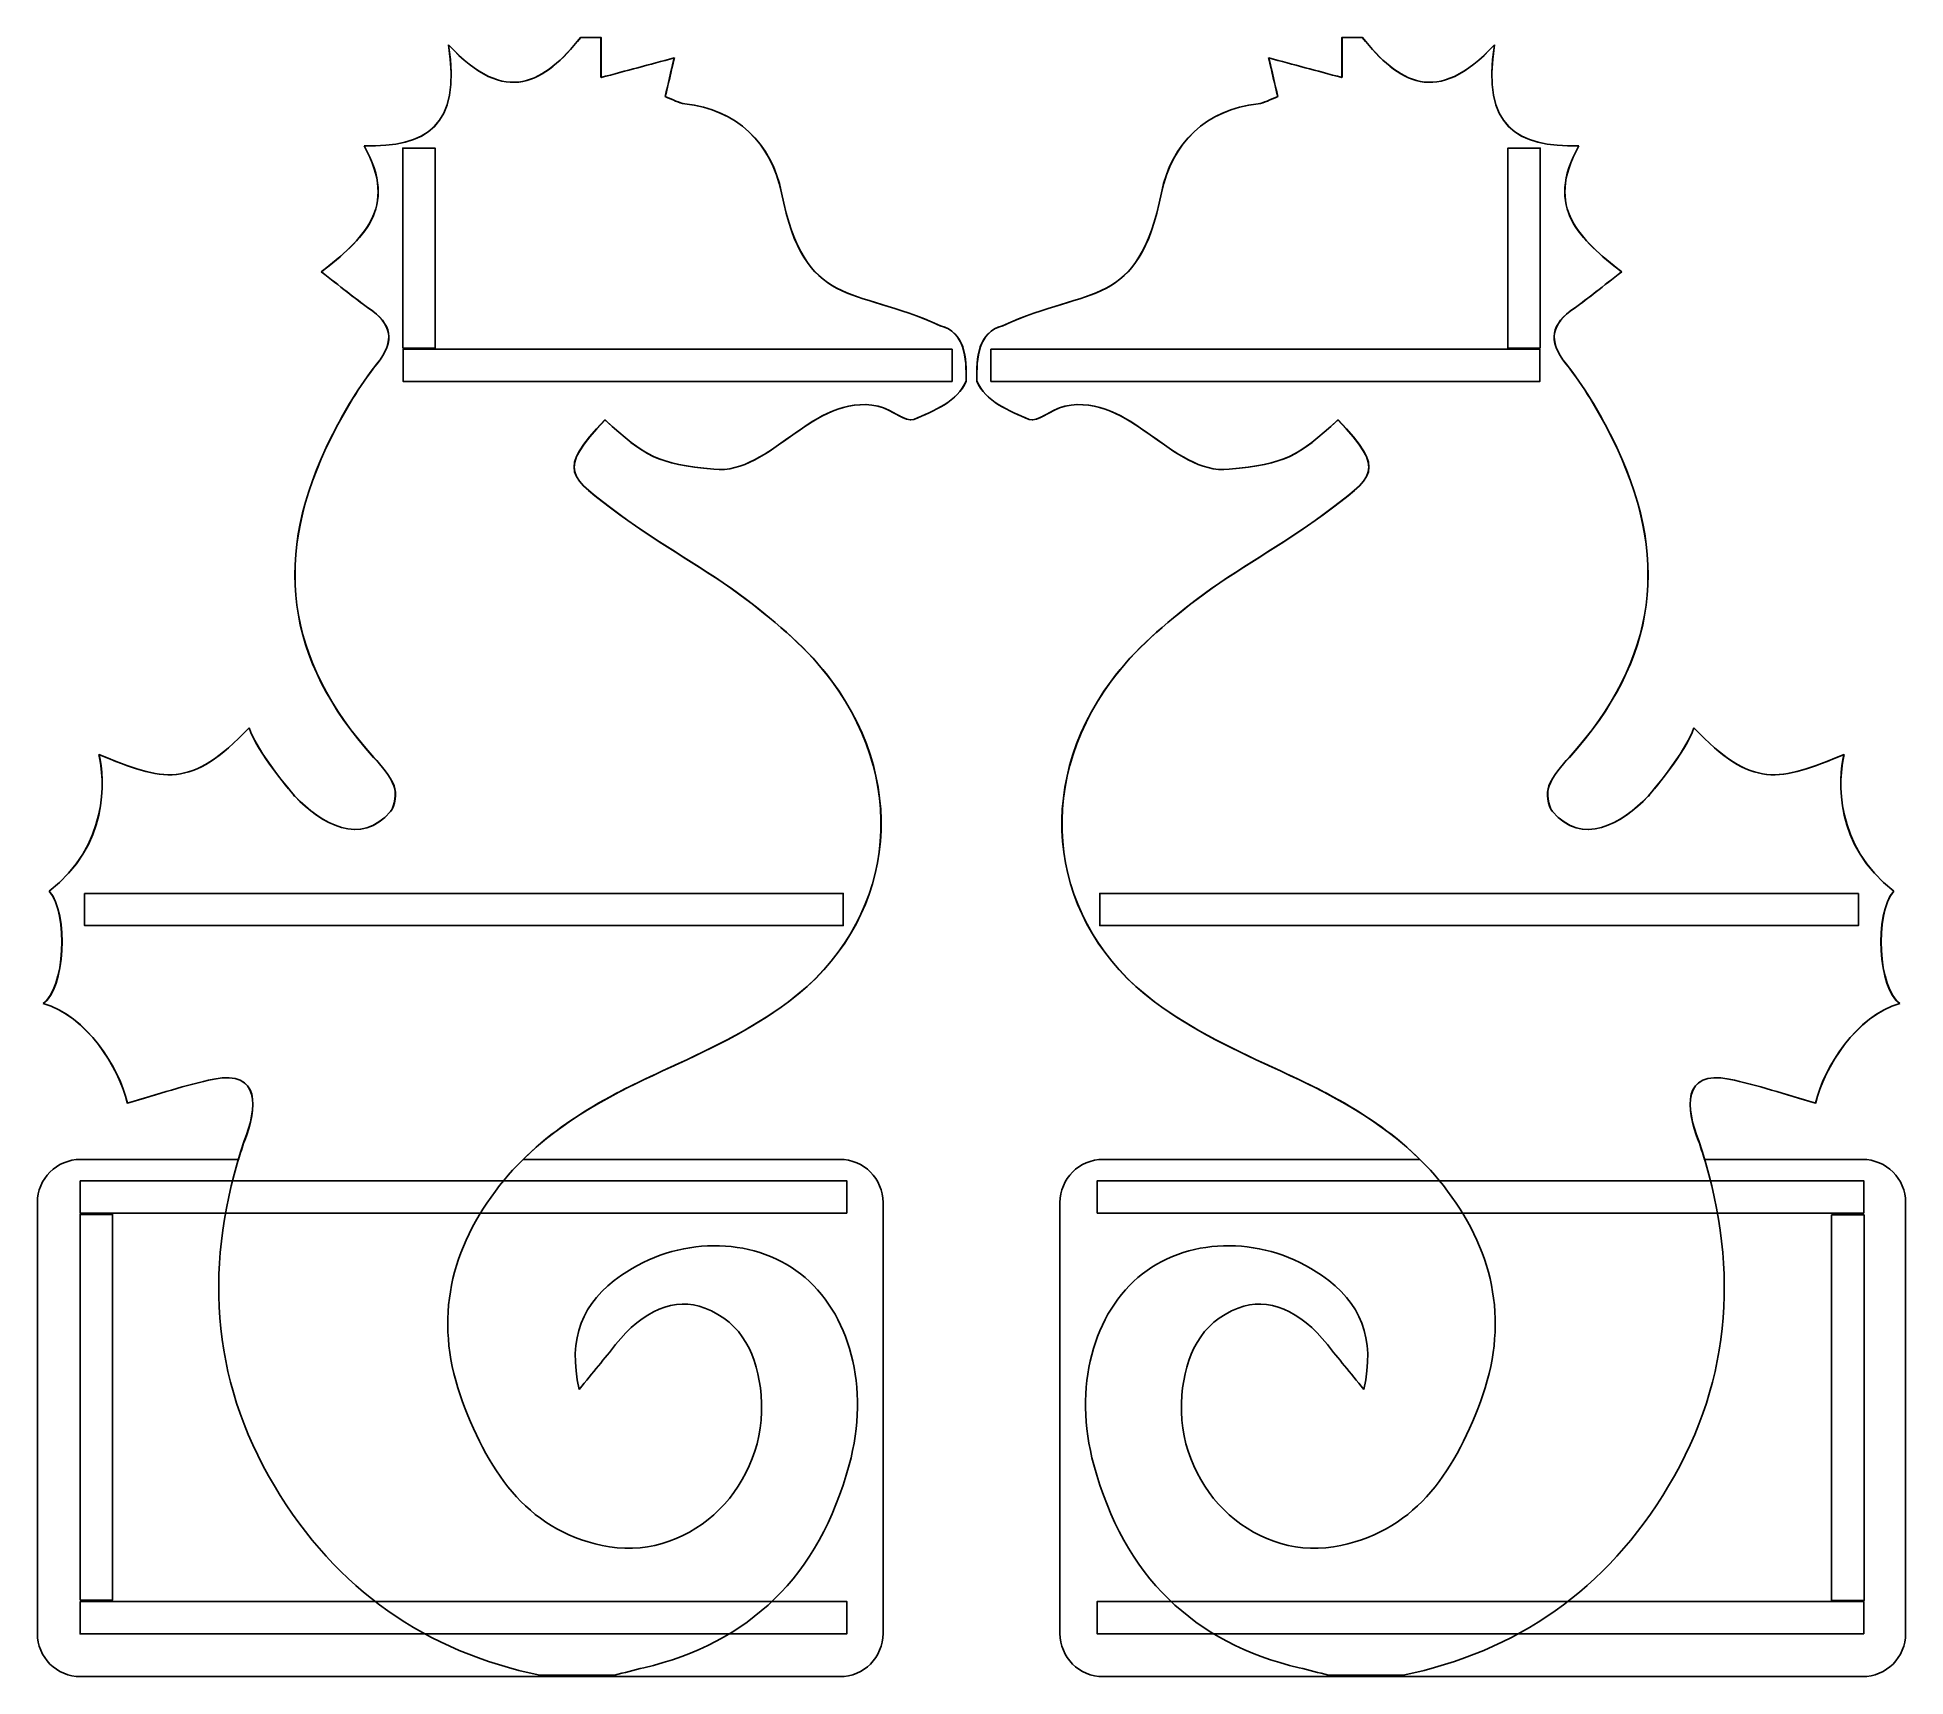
# Model space of a CAD drawing. Extents: x 0 to 1030, y 77 to 980.
import ezdxf

# ---------------------------------------------------------------- set-up
doc = ezdxf.new("R2010")
doc.units = 0
doc.layers.add('Layer_1', color=7, linetype='CONTINUOUS')

msp = doc.modelspace()

# ---------------------------------------------------------------- linework, layer by layer
at = {"layer": 'Layer_1', "color": 1}
for points in [[(299.575458, 979.902287), (310.79522, 979.902287), (310.79522, 957.759017)], [(730.333952, 979.902525), (719.11419, 979.902525), (719.11419, 957.759255)], [(318.280283, 77.375994), (277.135934, 77.375994)], [(711.629128, 77.376232), (752.773476, 77.376232)]]:
    msp.add_lwpolyline(points, dxfattribs=at)
at = {"layer": 'Layer_1', "color": 7}
for points in [[(310.890073, 957.757559), (310.890073, 979.900396), (299.670602, 979.900396), (299.670602, 979.900396)], [(719.019337, 957.7578), (719.019337, 979.900647), (730.238808, 979.900647), (730.238808, 979.900647)], [(111.186494, 361.589823), (24.172168, 361.589823)], [(442.415374, 361.589823), (268.031701, 361.589823)], [(587.494036, 361.590066), (761.87771, 361.590066)], [(918.722921, 361.590066), (1005.737262, 361.590066)], [(0.359668, 337.777323), (0.359668, 100.372175)], [(466.227874, 100.372175), (466.227874, 337.777323)], [(563.681536, 100.372418), (563.681536, 337.777566)], [(1029.549762, 337.777566), (1029.549762, 100.372418)], [(24.172168, 76.559675), (442.415374, 76.559675)], [(1005.737262, 76.559913), (587.494036, 76.559913)]]:
    msp.add_lwpolyline(points, dxfattribs=at)
for points in [[(201.646753, 808.661467), (201.646753, 918.920806), (219.418688, 918.920806), (219.418688, 808.661467)], [(828.2627, 808.661811), (828.2627, 918.92115), (810.490765, 918.92115), (810.490765, 808.661811)], [(201.836872, 808.013608), (504.273481, 808.013608), (504.273481, 790.298822), (201.836872, 790.298822)], [(828.072517, 808.013926), (525.635908, 808.013926), (525.635908, 790.29914), (828.072517, 790.29914)], [(26.388707, 508.162544), (444.260512, 508.162544), (444.260512, 490.473007), (26.388707, 490.473007)], [(1003.520715, 508.162769), (585.648911, 508.162769), (585.648911, 490.473232), (1003.520715, 490.473232)], [(23.898315, 349.859665), (446.19771, 349.859665), (446.19771, 331.98442), (23.898315, 331.98442)], [(1006.489975, 331.984392), (584.19066, 331.984392), (584.19066, 349.859637), (1006.489975, 349.859637)], [(23.873496, 118.764783), (23.873496, 331.273711), (41.819007, 331.273711), (41.819007, 118.764783)], [(1006.702171, 331.0061), (1006.702171, 118.497188), (988.75666, 118.497188), (988.75666, 331.0061)], [(23.898315, 117.973536), (446.197657, 117.973536), (446.197657, 100.098291), (23.898315, 100.098291)], [(1006.489975, 100.098289), (584.190634, 100.098289), (584.190634, 117.973534), (1006.489975, 117.973534)]]:
    msp.add_lwpolyline(points, close=True, dxfattribs=at)
at = {"layer": 'Layer_1', "color": 1}
for points in [[(226.774195, 975.855406), (258.498628, 941.267432), (279.898713, 955.160015), (299.575458, 979.902287)], [(803.135221, 975.855644), (771.410806, 941.26767), (750.010697, 955.160253), (730.333952, 979.902525)], [(180.30458, 920.077376), (214.076317, 919.329267), (234.164785, 930.772496), (226.774195, 975.855406)], [(310.79522, 957.759017), (324.869942, 961.523562), (337.396825, 964.873028), (351.179104, 968.555552)], [(351.179104, 968.555552), (349.309505, 960.604161), (347.869642, 954.474718), (346.171044, 947.240004)], [(719.11419, 957.759255), (705.039468, 961.5238), (692.512585, 964.873266), (678.730307, 968.55579)], [(678.730307, 968.55579), (680.599906, 960.604399), (682.039768, 954.474982), (683.738367, 947.240242)], [(849.604838, 920.077641), (815.833104, 919.329505), (795.744641, 930.772734), (803.135221, 975.855644)], [(346.171044, 947.240004), (350.411918, 945.652134), (353.638141, 943.656461), (357.019595, 943.299273)], [(683.738367, 947.240242), (679.497493, 945.652398), (676.271269, 943.656725), (672.889815, 943.299511)], [(357.019595, 943.299273), (385.540276, 940.314191), (404.699576, 921.472154), (410.222832, 894.314341)], [(672.889815, 943.299511), (644.369134, 940.314456), (625.209835, 921.472392), (619.686578, 894.314606)], [(156.755928, 850.691429), (179.181929, 868.457221), (199.756345, 885.692073), (180.30458, 920.077376)], [(873.153496, 850.691694), (850.727492, 868.457459), (830.153068, 885.692338), (849.604838, 920.077641)], [(410.222832, 894.314341), (423.377413, 829.646153), (449.065306, 843.342706), (497.73922, 820.955173)], [(619.686578, 894.314606), (606.531997, 829.646391), (580.844104, 843.342971), (532.17019, 820.955437)], [(182.972842, 830.56558), (174.864564, 836.296852), (167.152251, 842.67003), (156.755928, 850.691429)], [(846.936568, 830.565845), (855.044857, 836.297117), (862.75717, 842.670294), (873.153496, 850.691694)], [(187.269959, 799.836237), (197.945256, 813.19071), (195.270247, 821.878145), (182.972842, 830.56558)], [(842.63947, 799.836501), (831.964168, 813.190975), (834.639185, 821.87841), (846.936568, 830.565845)], [(497.73922, 820.955173), (511.150103, 817.626926), (512.284954, 803.384829), (511.93364, 790.402386)], [(532.17019, 820.955437), (518.759308, 817.627191), (517.624457, 803.385067), (517.975771, 790.40265)], [(162.443422, 759.985145), (169.496544, 774.010443), (177.636318, 787.77764), (187.269959, 799.836237)], [(867.466012, 759.98541), (860.412882, 774.010708), (852.273108, 787.777904), (842.63947, 799.836501)], [(463.425699, 776.712474), (426.929259, 784.113028), (404.857268, 738.776066), (372.94611, 741.881824)], [(511.93364, 790.402386), (507.320973, 779.548357), (494.073339, 773.810524), (483.177585, 769.401666)], [(517.975771, 790.40265), (522.588437, 779.548622), (535.836072, 773.810788), (546.731825, 769.40193)], [(566.483712, 776.712712), (602.980151, 784.113266), (625.052143, 738.776304), (656.963301, 741.882062)], [(483.177585, 769.401666), (478.419266, 767.473515), (471.592857, 774.794694), (463.425699, 776.712474)], [(546.731825, 769.40193), (551.490145, 767.473779), (558.316553, 774.794959), (566.483712, 776.712712)], [(313.031637, 769.202779), (286.481732, 740.847991), (292.286108, 738.45965), (321.313016, 716.784481)], [(372.94611, 741.881824), (341.905616, 744.905535), (335.063544, 748.710879), (313.031637, 769.202779)], [(656.963301, 741.882062), (688.003794, 744.9058), (694.845866, 748.711143), (716.877773, 769.203017)], [(716.877773, 769.203017), (743.427679, 740.848229), (737.623302, 738.459915), (708.596394, 716.784719)], [(185.593858, 583.135819), (136.908199, 637.123281), (129.175637, 693.835237), (162.443422, 759.985145)], [(844.315553, 583.136063), (893.001214, 637.123519), (900.733795, 693.835475), (867.466012, 759.98541)], [(321.313016, 716.784481), (343.736771, 700.046728), (368.61279, 687.068677), (390.876816, 670.118596)], [(708.596394, 716.784719), (686.172639, 700.046966), (661.29662, 687.068915), (639.032594, 670.118834)], [(390.876816, 670.118596), (407.94604, 657.12123), (425.046775, 642.584308), (437.951615, 625.173269)], [(639.032594, 670.118834), (621.963371, 657.121469), (604.862635, 642.584546), (591.957795, 625.173507)], [(437.951615, 625.173269), (481.687743, 566.185685), (471.754835, 491.560776), (414.0835, 448.439805)], [(591.957795, 625.173507), (548.221667, 566.185928), (558.154575, 491.561019), (615.82591, 448.440048)], [(34.135105, 584.786423), (69.91817, 569.979201), (84.608847, 565.293457), (117.01721, 599.495324)], [(117.01721, 599.495324), (120.835118, 586.208399), (142.147867, 561.713989), (142.147867, 561.713989)], [(912.892219, 599.495568), (909.074308, 586.208643), (887.761565, 561.714232), (887.761565, 561.714232)], [(995.774324, 584.786666), (959.991254, 569.979445), (945.300582, 565.293701), (912.892219, 599.495568)], [(6.786555, 509.478571), (39.490245, 534.257911), (37.715949, 570.978877), (34.135105, 584.786423)], [(196.777613, 567.372976), (194.496314, 573.280408), (189.879727, 578.381865), (185.593858, 583.135819)], [(833.1318, 567.37322), (835.413117, 573.280651), (840.0297, 578.382109), (844.315553, 583.136063)], [(1023.122874, 509.478814), (990.419184, 534.258155), (992.19348, 570.97912), (995.774324, 584.786666)], [(194.854034, 553.337968), (197.398555, 556.373744), (198.266979, 563.519135), (196.777613, 567.372976)], [(835.055401, 553.338212), (832.510876, 556.373988), (831.642434, 563.519378), (833.1318, 567.37322)], [(142.147867, 561.713989), (156.614252, 546.389772), (178.662227, 534.030185), (194.854034, 553.337968)], [(887.761565, 561.714232), (873.29518, 546.390015), (851.247186, 534.030428), (835.055401, 553.338212)], [(3.474845, 447.532443), (15.323521, 455.239834), (17.849075, 496.905412), (6.786555, 509.478571)], [(1026.434585, 447.532686), (1014.585908, 455.240078), (1012.060354, 496.905656), (1023.122874, 509.478814)], [(49.915199, 392.611054), (45.311026, 412.197815), (27.488692, 440.686825), (3.474845, 447.532443)], [(414.0835, 448.439805), (392.930883, 432.626294), (368.561064, 421.214391), (344.659188, 410.314087)], [(615.82591, 448.440048), (636.978528, 432.626537), (661.348346, 421.214635), (685.250222, 410.314331)], [(979.99423, 392.611298), (984.598403, 412.198058), (1002.420737, 440.687068), (1026.434585, 447.532686)], [(97.637949, 405.828024), (82.024342, 402.594366), (66.761701, 397.413268), (49.915199, 392.611054)], [(114.288716, 371.732308), (121.713987, 390.116007), (123.170212, 410.798857), (97.637949, 405.828024)], [(344.659188, 410.314087), (309.884048, 394.454724), (276.931226, 376.365611), (252.689622, 344.14976)], [(685.250222, 410.314331), (720.025362, 394.454967), (752.978185, 376.365855), (777.219812, 344.15003)], [(915.620708, 371.732577), (908.195441, 390.116251), (906.739201, 410.7991), (932.271466, 405.828267)], [(932.271466, 405.828267), (947.885085, 402.594609), (963.147733, 397.413512), (979.99423, 392.611298)], [(130.903483, 181.651566), (95.235162, 241.435493), (92.148438, 305.587268), (114.288716, 371.732308)], [(899.005933, 181.651809), (934.674254, 241.435737), (937.760989, 305.587511), (915.620708, 371.732577)], [(252.689622, 344.14976), (226.346732, 309.139458), (218.890887, 270.00745), (234.619244, 227.921741)], [(777.219812, 344.15003), (803.562681, 309.139701), (811.018534, 270.007694), (795.290166, 227.921984)], [(322.104941, 297.73962), (352.801211, 319.1324), (393.896056, 319.47022), (420.754175, 298.538397)], [(707.80447, 297.739864), (677.108199, 319.132643), (636.013354, 319.470463), (609.155235, 298.538641)], [(420.754175, 298.538397), (447.976731, 277.326619), (459.173977, 235.834529), (447.574009, 193.225155)], [(609.155235, 298.538641), (581.93268, 277.326863), (570.735434, 235.834772), (582.335402, 193.225399)], [(298.83526, 234.799293), (292.38284, 263.342279), (300.405641, 282.613867), (322.104941, 297.73962)], [(731.074151, 234.799537), (737.526571, 263.342522), (729.503769, 282.614111), (707.80447, 297.739864)], [(367.987368, 279.698741), (351.746053, 285.95611), (333.662152, 278.23877), (318.925972, 259.580142)], [(399.068343, 231.611488), (397.248248, 253.274513), (388.849738, 271.660488), (367.987368, 279.698741)], [(630.841067, 231.611731), (632.661163, 253.274756), (641.059673, 271.660731), (661.922042, 279.698984)], [(661.922042, 279.698984), (678.163358, 285.956354), (696.247258, 278.239014), (710.983439, 259.580385)], [(318.925972, 259.580142), (312.838015, 251.874893), (306.57456, 244.33612), (298.83526, 234.799293)], [(710.983439, 259.580385), (717.071395, 251.875137), (723.33485, 244.336364), (731.074151, 234.799537)], [(234.619244, 227.921741), (249.553436, 187.964419), (271.830932, 155.246652), (315.571531, 148.173652)], [(315.571531, 148.173652), (361.172707, 140.796592), (403.219232, 182.225924), (399.068343, 231.611488)], [(714.337879, 148.173895), (668.736703, 140.796836), (626.690178, 182.226167), (630.841067, 231.611731)], [(795.290166, 227.921984), (780.355998, 187.964662), (758.078478, 155.246896), (714.337879, 148.173895)], [(447.574009, 193.225155), (430.878271, 131.916117), (392.492177, 95.042831), (334.454103, 81.44219)], [(582.335402, 193.225399), (599.031139, 131.916361), (637.417233, 95.043075), (695.455307, 81.442428)], [(277.135934, 77.375994), (214.776005, 90.170635), (165.104934, 124.331518), (130.903483, 181.651566)], [(752.773476, 77.376232), (815.133413, 90.170873), (864.804489, 124.331762), (899.005933, 181.651809)], [(334.454103, 81.44219), (329.04557, 80.177693), (323.670798, 78.737037), (318.280283, 77.375994)], [(695.455307, 81.442428), (700.86384, 80.177931), (706.238613, 78.737275), (711.629128, 77.376232)]]:
    msp.add_open_spline(points, degree=3, dxfattribs=at)
at = {"layer": 'Layer_1', "color": 7}
for points in [[(299.670602, 979.900396), (279.993857, 955.158123), (258.593788, 941.265606), (226.869355, 975.853612)], [(730.238808, 979.900647), (749.915553, 955.158375), (771.315635, 941.265871), (803.040076, 975.853871)], [(226.869355, 975.853612), (234.259946, 930.770697), (214.171062, 919.327547), (180.399325, 920.07563)], [(351.274168, 968.5538), (337.49189, 964.871276), (324.964795, 961.522104), (310.890073, 957.757559)], [(346.266214, 947.238311), (347.964813, 954.472998), (349.40457, 960.60241), (351.274168, 968.5538)], [(683.643196, 947.238575), (681.944597, 954.473263), (680.504841, 960.602653), (678.635242, 968.554044)], [(678.635242, 968.554044), (692.41752, 964.87152), (704.944615, 961.522345), (719.019337, 957.7578)], [(803.040076, 975.853871), (795.64947, 930.770935), (815.738357, 919.327812), (849.510091, 920.075895)], [(357.114634, 943.297474), (353.733179, 943.654635), (350.507088, 945.650414), (346.266214, 947.238311)], [(672.794777, 943.297739), (676.176231, 943.6549), (679.402322, 945.650678), (683.643196, 947.238575)], [(410.31758, 894.31286), (404.794323, 921.470672), (385.635315, 940.312366), (357.114634, 943.297474)], [(619.591831, 894.313124), (625.115087, 921.470937), (644.274096, 940.31263), (672.794777, 943.297739)], [(180.399325, 920.07563), (199.851089, 885.690327), (179.276894, 868.455475), (156.850892, 850.689683)], [(849.510091, 920.075895), (830.058321, 885.690592), (850.632533, 868.455739), (873.058537, 850.689921)], [(497.834206, 820.953506), (449.160291, 843.341039), (423.47216, 829.644671), (410.31758, 894.31286)], [(532.075205, 820.95377), (580.749119, 843.341304), (606.43725, 829.644936), (619.591831, 894.313124)], [(156.850892, 850.689683), (167.247215, 842.668283), (174.959619, 836.295053), (183.067897, 830.563781)], [(873.058537, 850.689921), (862.662211, 842.668548), (854.949792, 836.295318), (846.84153, 830.564046)], [(183.067897, 830.563781), (195.365301, 821.876346), (198.040088, 813.188885), (187.364791, 799.834385)], [(846.84153, 830.564046), (834.54412, 821.876584), (831.869341, 813.189149), (842.544644, 799.834649)], [(512.028705, 790.400851), (512.380018, 803.38332), (511.245088, 817.625259), (497.834206, 820.953506)], [(517.880706, 790.401116), (517.529392, 803.383585), (518.664322, 817.625524), (532.075205, 820.95377)], [(187.364791, 799.834385), (177.73115, 787.775788), (169.591522, 774.008908), (162.538399, 759.983584)], [(842.544644, 799.834649), (852.178281, 787.776026), (860.317897, 774.009173), (867.371027, 759.983822)], [(373.040804, 741.88029), (404.951962, 738.774531), (427.024112, 784.111282), (463.520552, 776.710728)], [(483.272306, 769.400078), (494.16806, 773.808936), (507.416038, 779.546823), (512.028705, 790.400851)], [(546.637104, 769.400343), (535.741351, 773.809201), (522.493372, 779.547087), (517.880706, 790.401116)], [(656.868606, 741.880554), (624.957449, 738.774796), (602.885298, 784.111547), (566.388859, 776.710992)], [(463.520552, 776.710728), (471.68771, 774.792948), (478.513987, 767.471927), (483.272306, 769.400078)], [(566.388859, 776.710992), (558.2217, 774.793213), (551.395424, 767.472192), (546.637104, 769.400343)], [(321.407764, 716.782603), (292.380855, 738.457745), (286.576717, 740.846324), (313.126623, 769.201112)], [(313.126623, 769.201112), (335.15853, 748.709185), (342.000311, 744.904001), (373.040804, 741.88029)], [(716.782788, 769.201376), (694.750881, 748.70945), (687.9091, 744.904265), (656.868606, 741.880554)], [(708.501647, 716.782841), (737.528555, 738.45801), (743.332693, 740.846589), (716.782788, 769.201376)], [(162.538399, 759.983584), (129.270614, 693.833702), (137.003266, 637.121403), (185.688925, 583.133914)], [(867.371027, 759.983822), (900.638809, 693.833941), (892.90615, 637.121641), (844.220488, 583.134158)], [(390.972014, 670.116717), (368.707988, 687.066799), (343.831519, 700.044849), (321.407764, 716.782603)], [(638.937397, 670.116955), (661.201423, 687.067037), (686.077892, 700.045087), (708.501647, 716.782841)], [(438.046654, 625.171655), (425.141813, 642.582694), (408.041237, 657.119352), (390.972014, 670.116717)], [(591.862757, 625.171893), (604.767597, 642.582932), (621.868174, 657.11959), (638.937397, 670.116955)], [(414.178327, 448.43827), (471.849662, 491.559241), (481.782781, 566.184071), (438.046654, 625.171655)], [(615.731084, 448.438513), (558.059749, 491.559485), (548.126629, 566.184314), (591.862757, 625.171893)], [(117.112232, 599.493631), (84.70387, 565.291764), (70.013012, 569.977746), (34.229953, 584.784967)], [(142.242998, 561.71248), (142.242998, 561.71248), (120.930141, 586.206706), (117.112232, 599.493631)], [(887.666421, 561.712724), (887.666421, 561.712724), (908.97927, 586.206949), (912.797181, 599.493874)], [(912.797181, 599.493874), (945.205543, 565.292007), (959.896401, 569.97799), (995.679471, 584.785211)], [(34.229953, 584.784967), (37.810784, 570.977448), (39.584921, 534.256271), (6.881234, 509.476904)], [(185.688925, 583.133914), (189.974794, 578.37996), (194.59144, 573.279005), (196.872738, 567.371574)], [(844.220488, 583.134158), (839.934635, 578.380204), (835.317973, 573.279249), (833.036683, 567.371817)], [(995.679471, 584.785211), (992.098626, 570.977691), (990.324489, 534.256514), (1023.02818, 509.477148)], [(196.872738, 567.371574), (198.362104, 563.517733), (197.493345, 556.372025), (194.948823, 553.336248)], [(833.036683, 567.371817), (831.547317, 563.517976), (832.416076, 556.372268), (834.9606, 553.336492)], [(194.948823, 553.336248), (178.757016, 534.028465), (156.709383, 546.388264), (142.242998, 561.71248)], [(834.9606, 553.336492), (851.152412, 534.028708), (873.200036, 546.388507), (887.666421, 561.712724)], [(6.881234, 509.476904), (17.943753, 496.903745), (15.418476, 455.238194), (3.569808, 447.530829)], [(1023.02818, 509.477148), (1011.96566, 496.903989), (1014.490949, 455.238437), (1026.339626, 447.531072)], [(3.569808, 447.530829), (27.583646, 440.685211), (45.406207, 412.196359), (50.010383, 392.609626)], [(344.754147, 410.31242), (368.656023, 421.212724), (393.025709, 432.624759), (414.178327, 448.43827)], [(685.155263, 410.312664), (661.253387, 421.212968), (636.883701, 432.625003), (615.731084, 448.438513)], [(1026.339626, 447.531072), (1002.325778, 440.685454), (984.503206, 412.196603), (979.899033, 392.609869)], [(50.010383, 392.609626), (66.85688, 397.41184), (82.119446, 402.592752), (97.733054, 405.826383)], [(97.733054, 405.826383), (123.265316, 410.797243), (121.808989, 390.114499), (114.383717, 371.730799)], [(268.031701, 361.589823), (290.047151, 383.384266), (316.811713, 397.569161), (344.754147, 410.31242)], [(761.87771, 361.590066), (739.86226, 383.38451), (713.097697, 397.569404), (685.155263, 410.312664)], [(932.176375, 405.826627), (906.64411, 410.797486), (908.10043, 390.114742), (915.525696, 371.731043)], [(979.899033, 392.609869), (963.052536, 397.412083), (947.789967, 402.592995), (932.176375, 405.826627)], [(114.383717, 371.730799), (113.25043, 368.345059), (112.186601, 364.964795), (111.186494, 361.589823)], [(915.525696, 371.731043), (916.658986, 368.345302), (917.722823, 364.965038), (918.722921, 361.590066)], [(24.172168, 361.589823), (10.980043, 361.589823), (0.359668, 350.969448), (0.359668, 337.777323)], [(466.227874, 337.777323), (466.227874, 350.969448), (455.607499, 361.589823), (442.415374, 361.589823)], [(563.681536, 337.777566), (563.681536, 350.969691), (574.301911, 361.590066), (587.494036, 361.590066)], [(1005.737262, 361.590066), (1018.929387, 361.590066), (1029.549762, 350.969691), (1029.549762, 337.777566)], [(0.359668, 100.372175), (0.359668, 87.18005), (10.980043, 76.559675), (24.172168, 76.559675)], [(442.415374, 76.559675), (455.607499, 76.559675), (466.227874, 87.18005), (466.227874, 100.372175)], [(587.494036, 76.559913), (574.301911, 76.559913), (563.681536, 87.180288), (563.681536, 100.372418)], [(1029.549762, 100.372418), (1029.549762, 87.180288), (1018.929387, 76.559913), (1005.737262, 76.559913)]]:
    msp.add_open_spline(points, degree=3, dxfattribs=at)

doc.saveas('drawing.dxf')
